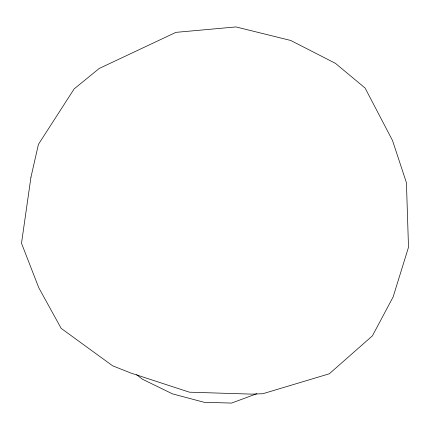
<?xml version="1.0" encoding="UTF-8"?>
<svg xmlns="http://www.w3.org/2000/svg" width="430" height="430" viewBox="0 0 430 430"><rect width="100%" height="100%" fill="white"/><g stroke="black" fill="none" stroke-linecap="round" stroke-linejoin="round"><path stroke-width="0.64" d="M256.861 393.713L231.598 403.071L204.202 402.308L172.489 393.869L142.335 379.179L136.589 374.648M30.965 177.133L21.5 243.283L38.791 287.767L61.146 328.353L112.633 365.817L131.247 373.175L189.383 392.181L251.792 394.138L262.827 393.729L329.299 373.794L372.385 335.873L393.122 296.963L408.5 247.261L406.436 182.745L392.515 140.502L365.097 88.043L335.454 63.355L290.718 40.463L235.984 26.929L175.886 32.363L99.196 68.483L74.18 88.865L38.442 144.34L30.965 177.133"/></g></svg>
